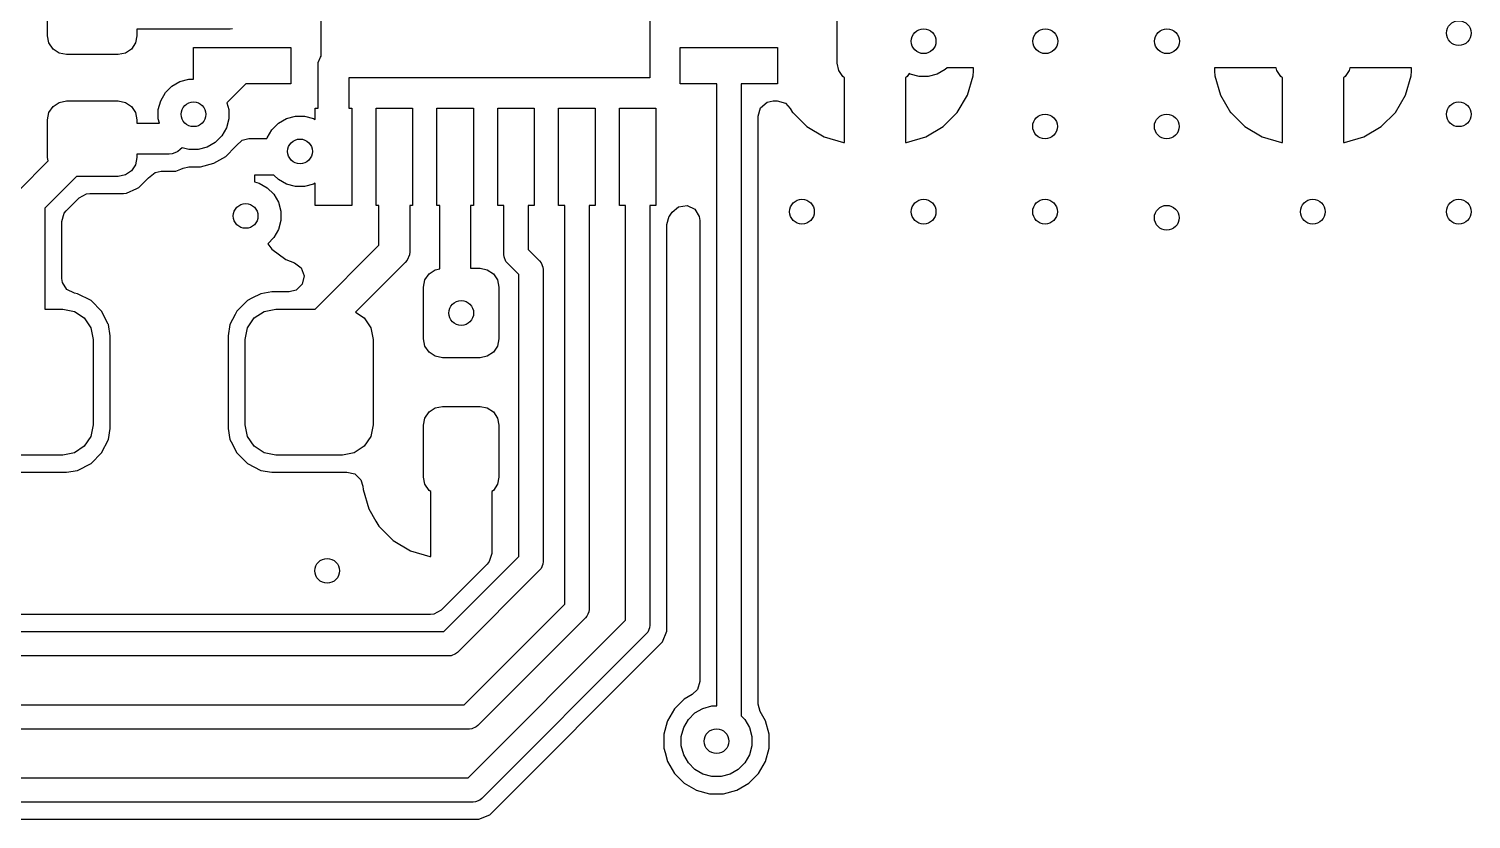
# Model space of a CAD drawing. Header units: inches. Extents: x 5.14 to 7.42, y -4.57 to -3.18.
# Drawn here: x 6.4148 to 6.8815, y -4.1666 to -3.911 of the extents above; entities that cross this region are included whole.
import ezdxf

# ---------------------------------------------------------------- set-up
doc = ezdxf.new("R2010")
doc.units = ezdxf.units.IN
doc.header["$MEASUREMENT"] = 0
doc.layers.add('F.Cu', color=13, linetype='CONTINUOUS', true_color=0xc83434)

msp = doc.modelspace()

# ---------------------------------------------------------------- linework, layer by layer
at = {"layer": 'F.Cu', "linetype": 'CONTINUOUS'}
for p, q in [((6.50945, -3.91985), (6.50945, -3.82053)), ((6.61575, -3.82053), (6.61575, -3.92683)), ((6.42087, -3.91325), (6.42087, -3.90104)), ((6.67638, -3.92211), (6.67638, -3.90537)), ((6.42133, -3.91558), (6.42087, -3.91325)), ((6.4498, -3.91325), (6.44934, -3.91558)), ((6.47992, -3.91108), (6.4498, -3.91108)), ((6.4498, -3.91108), (6.4498, -3.91325)), ((6.48069, -3.91101), (6.47992, -3.91108)), ((6.42265, -3.91756), (6.42133, -3.91558)), ((6.42463, -3.91889), (6.42265, -3.91756)), ((6.42697, -3.91935), (6.42463, -3.91889)), ((6.4437, -3.91935), (6.42697, -3.91935)), ((6.44604, -3.91889), (6.4437, -3.91935)), ((6.44802, -3.91756), (6.44604, -3.91889)), ((6.44934, -3.91558), (6.44802, -3.91756)), ((6.46811, -3.92724), (6.46811, -3.91699)), ((6.46811, -3.91699), (6.49961, -3.91699)), ((6.49961, -3.91699), (6.49961, -3.9288)), ((6.50923, -3.92012), (6.50945, -3.91985)), ((6.62559, -3.9288), (6.62559, -3.91699)), ((6.62559, -3.91699), (6.65709, -3.91699)), ((6.65709, -3.91699), (6.65709, -3.9288)), ((6.50839, -3.92289), (6.50848, -3.92192)), ((6.50839, -3.93667), (6.50839, -3.92289)), ((6.50848, -3.92192), (6.50923, -3.92012)), ((6.50923, -3.92012), (6.50923, -3.92012)), ((6.67684, -3.92444), (6.67638, -3.92211)), ((6.67817, -3.92642), (6.67684, -3.92444)), ((6.71133, -3.92414), (6.70873, -3.92564)), ((6.71189, -3.92358), (6.71133, -3.92414)), ((6.72047, -3.92358), (6.71189, -3.92358)), ((6.72047, -3.92471), (6.72047, -3.92358)), ((6.8184, -3.92358), (6.79843, -3.92358)), ((6.79843, -3.92358), (6.79843, -3.92471)), ((6.81858, -3.92444), (6.8184, -3.92358)), ((6.8199, -3.92642), (6.81858, -3.92444)), ((6.84206, -3.92444), (6.84073, -3.92642)), ((6.84223, -3.92358), (6.84206, -3.92444)), ((6.8622, -3.92358), (6.84223, -3.92358)), ((6.8622, -3.92471), (6.8622, -3.92358)), ((6.46111, -3.92952), (6.46371, -3.92802)), ((6.46371, -3.92802), (6.46661, -3.92724)), ((6.46661, -3.92724), (6.46811, -3.92724)), ((6.48502, -3.9288), (6.47891, -3.93491)), ((6.49961, -3.9288), (6.48502, -3.9288)), ((6.61575, -3.92683), (6.51839, -3.92683)), ((6.51839, -3.92683), (6.51839, -3.93667)), ((6.6374, -3.9288), (6.62559, -3.9288)), ((6.6374, -4.13), (6.6374, -3.9288)), ((6.65709, -3.9288), (6.64528, -3.9288)), ((6.64528, -3.9288), (6.64528, -4.13323)), ((6.67874, -3.92681), (6.67817, -3.92642)), ((6.67874, -3.9478), (6.67874, -3.92681)), ((6.699, -3.92642), (6.69843, -3.92681)), ((6.69843, -3.92681), (6.69843, -3.9478)), ((6.69963, -3.92547), (6.699, -3.92642)), ((6.69993, -3.92564), (6.69963, -3.92547)), ((6.70283, -3.92642), (6.69993, -3.92564)), ((6.70583, -3.92642), (6.70283, -3.92642)), ((6.70873, -3.92564), (6.70583, -3.92642)), ((6.71854, -3.93243), (6.72036, -3.92617)), ((6.72036, -3.92617), (6.72047, -3.92471)), ((6.72036, -3.92617), (6.72036, -3.92617)), ((6.72047, -3.92471), (6.72047, -3.92471)), ((6.72047, -3.92471), (6.72047, -3.92471)), ((6.79843, -3.92471), (6.79854, -3.92617)), ((6.79854, -3.92617), (6.79854, -3.92617)), ((6.79854, -3.92617), (6.80036, -3.93243)), ((6.82047, -3.92681), (6.8199, -3.92642)), ((6.82047, -3.9478), (6.82047, -3.92681)), ((6.84073, -3.92642), (6.84016, -3.92681)), ((6.84016, -3.92681), (6.84016, -3.9478)), ((6.86027, -3.93243), (6.86209, -3.92617)), ((6.86209, -3.92617), (6.8622, -3.92471)), ((6.86209, -3.92617), (6.86209, -3.92617)), ((6.8622, -3.92471), (6.8622, -3.92471)), ((6.8622, -3.92471), (6.8622, -3.92471)), ((6.45749, -3.93424), (6.45899, -3.93164)), ((6.45899, -3.93164), (6.46111, -3.92952)), ((6.71522, -3.93804), (6.71854, -3.93243)), ((6.71854, -3.93243), (6.71854, -3.93243)), ((6.80036, -3.93243), (6.80036, -3.93243)), ((6.80036, -3.93243), (6.80367, -3.93804)), ((6.85696, -3.93804), (6.86027, -3.93243)), ((6.86027, -3.93243), (6.86027, -3.93243)), ((6.42087, -3.94041), (6.42133, -3.93808)), ((6.42133, -3.93808), (6.42265, -3.9361)), ((6.42265, -3.9361), (6.42463, -3.93478)), ((6.42463, -3.93478), (6.42697, -3.93431)), ((6.42697, -3.93431), (6.4437, -3.93431)), ((6.4437, -3.93431), (6.44604, -3.93478)), ((6.44604, -3.93478), (6.44802, -3.9361)), ((6.44802, -3.9361), (6.44934, -3.93808)), ((6.44934, -3.93808), (6.4498, -3.94041)), ((6.45671, -3.93714), (6.45749, -3.93424)), ((6.45671, -3.94014), (6.45671, -3.93714)), ((6.47891, -3.93491), (6.47951, -3.93714)), ((6.47951, -3.93714), (6.47951, -3.94014)), ((6.50748, -3.94033), (6.50748, -3.93667)), ((6.50748, -3.93667), (6.50839, -3.93667)), ((6.51839, -3.93667), (6.51929, -3.93667)), ((6.51929, -3.93667), (6.51929, -3.96817)), ((6.52717, -3.96817), (6.52717, -3.93667)), ((6.52717, -3.93667), (6.53898, -3.93667)), ((6.53898, -3.93667), (6.53898, -3.96817)), ((6.54685, -3.96817), (6.54685, -3.93667)), ((6.54685, -3.93667), (6.55866, -3.93667)), ((6.55866, -3.93667), (6.55866, -3.96817)), ((6.56654, -3.96817), (6.56654, -3.93667)), ((6.56654, -3.93667), (6.57835, -3.93667)), ((6.57835, -3.93667), (6.57835, -3.96817)), ((6.58622, -3.96817), (6.58622, -3.93667)), ((6.58622, -3.93667), (6.59803, -3.93667)), ((6.59803, -3.93667), (6.59803, -3.96817)), ((6.60591, -3.96817), (6.60591, -3.93667)), ((6.60591, -3.93667), (6.61772, -3.93667)), ((6.61772, -3.93667), (6.61772, -3.96817)), ((6.6508, -3.9392), (6.65157, -3.93656)), ((6.65157, -3.93656), (6.65365, -3.93476)), ((6.65365, -3.93476), (6.65568, -3.93432)), ((6.65568, -3.93432), (6.65696, -3.93432)), ((6.65696, -3.93432), (6.6596, -3.93509)), ((6.6596, -3.93509), (6.66116, -3.93672)), ((6.66116, -3.93672), (6.66194, -3.93804)), ((6.66194, -3.93804), (6.66194, -3.93804)), ((6.66194, -3.93804), (6.66199, -3.93808)), ((6.66199, -3.93808), (6.66655, -3.94264)), ((6.71062, -3.94264), (6.71522, -3.93804)), ((6.71522, -3.93804), (6.71522, -3.93804)), ((6.80367, -3.93804), (6.80368, -3.93804)), ((6.80368, -3.93804), (6.80828, -3.94264)), ((6.85235, -3.94264), (6.85696, -3.93804)), ((6.85696, -3.93804), (6.85696, -3.93804)), ((6.42087, -3.95262), (6.42087, -3.94041)), ((6.4498, -3.94041), (6.4498, -3.94152)), ((6.4498, -3.94152), (6.45708, -3.94152)), ((6.45708, -3.94152), (6.45671, -3.94014)), ((6.47874, -3.94304), (6.47723, -3.94564)), ((6.47951, -3.94014), (6.47874, -3.94304)), ((6.49344, -3.94365), (6.49556, -3.94153)), ((6.49556, -3.94153), (6.49816, -3.94003)), ((6.49816, -3.94003), (6.50106, -3.93925)), ((6.50106, -3.93925), (6.50406, -3.93925)), ((6.50406, -3.93925), (6.50696, -3.94003)), ((6.50696, -3.94003), (6.50748, -3.94033)), ((6.6508, -4.12939), (6.6508, -3.9392)), ((6.66655, -3.94264), (6.66655, -3.94264)), ((6.66655, -3.94264), (6.67216, -3.94596)), ((6.70501, -3.94596), (6.71062, -3.94264)), ((6.71062, -3.94264), (6.71062, -3.94264)), ((6.80828, -3.94264), (6.80828, -3.94264)), ((6.80828, -3.94264), (6.81389, -3.94596)), ((6.84674, -3.94596), (6.85235, -3.94264)), ((6.85235, -3.94264), (6.85235, -3.94264)), ((6.47511, -3.94777), (6.47251, -3.94927)), ((6.47723, -3.94564), (6.47511, -3.94777)), ((6.48193, -3.94884), (6.4838, -3.94706)), ((6.4838, -3.94706), (6.48604, -3.94652)), ((6.48604, -3.94652), (6.49186, -3.94652)), ((6.49186, -3.94652), (6.49193, -3.94625)), ((6.49193, -3.94625), (6.49344, -3.94365)), ((6.67216, -3.94596), (6.67216, -3.94596)), ((6.67216, -3.94596), (6.67841, -3.94778)), ((6.67841, -3.94778), (6.67841, -3.94778)), ((6.67841, -3.94778), (6.67874, -3.9478)), ((6.67874, -3.9478), (6.67874, -3.9478)), ((6.69843, -3.9478), (6.69875, -3.94778)), ((6.69843, -3.9478), (6.69843, -3.9478)), ((6.69875, -3.94778), (6.70501, -3.94596)), ((6.69875, -3.94778), (6.69875, -3.94778)), ((6.70501, -3.94596), (6.70501, -3.94596)), ((6.81389, -3.94596), (6.81389, -3.94596)), ((6.81389, -3.94596), (6.82015, -3.94778)), ((6.82015, -3.94778), (6.82015, -3.94778)), ((6.82015, -3.94778), (6.82047, -3.9478)), ((6.82047, -3.9478), (6.82047, -3.9478)), ((6.84016, -3.9478), (6.84048, -3.94778)), ((6.84016, -3.9478), (6.84016, -3.9478)), ((6.84048, -3.94778), (6.84674, -3.94596)), ((6.84048, -3.94778), (6.84048, -3.94778)), ((6.84674, -3.94596), (6.84674, -3.94596)), ((6.42108, -3.9537), (6.42087, -3.95262)), ((6.4498, -3.95262), (6.44934, -3.95495)), ((6.46024, -3.95152), (6.4498, -3.95152)), ((6.4498, -3.95152), (6.4498, -3.95262)), ((6.46121, -3.95142), (6.46024, -3.95152)), ((6.46256, -3.95086), (6.46121, -3.95142)), ((6.46121, -3.95142), (6.46121, -3.95142)), ((6.46301, -3.95067), (6.46256, -3.95086)), ((6.46377, -3.95005), (6.46301, -3.95067)), ((6.46301, -3.95067), (6.46301, -3.95067)), ((6.46438, -3.94945), (6.46377, -3.95005)), ((6.46661, -3.95004), (6.46438, -3.94945)), ((6.46961, -3.95004), (6.46661, -3.95004)), ((6.47251, -3.94927), (6.46961, -3.95004)), ((6.47468, -3.9545), (6.47856, -3.95226)), ((6.47856, -3.95226), (6.48173, -3.94909)), ((6.48173, -3.94909), (6.48181, -3.94896)), ((6.48181, -3.94896), (6.4819, -3.94887)), ((6.4819, -3.94887), (6.48192, -3.94884)), ((6.48192, -3.94884), (6.48193, -3.94884)), ((6.41143, -3.96335), (6.42108, -3.9537)), ((6.44802, -3.95693), (6.44604, -3.95826)), ((6.44934, -3.95495), (6.44802, -3.95693)), ((6.45568, -3.95742), (6.45758, -3.95704)), ((6.45758, -3.95704), (6.46233, -3.95704)), ((6.46233, -3.95704), (6.46394, -3.95637)), ((6.46233, -3.95704), (6.46233, -3.95704)), ((6.46394, -3.95637), (6.46475, -3.95603)), ((6.46475, -3.95603), (6.46662, -3.95566)), ((6.46662, -3.95566), (6.47035, -3.95566)), ((6.47035, -3.95566), (6.47468, -3.9545)), ((6.47035, -3.95566), (6.47035, -3.95566)), ((6.4302, -3.95872), (6.41996, -3.96896)), ((6.4437, -3.95872), (6.4302, -3.95872)), ((6.44604, -3.95826), (6.4437, -3.95872)), ((6.45038, -3.96237), (6.45346, -3.9593)), ((6.45346, -3.9593), (6.45355, -3.95916)), ((6.45346, -3.9593), (6.45346, -3.9593)), ((6.45355, -3.95916), (6.45568, -3.95742)), ((6.49411, -3.95833), (6.4878, -3.95833)), ((6.4878, -3.95833), (6.4878, -3.96047)), ((6.4878, -3.96047), (6.48936, -3.96089)), ((6.48936, -3.96089), (6.49196, -3.96239)), ((6.49556, -3.95977), (6.49411, -3.95833)), ((6.49816, -3.96127), (6.49556, -3.95977)), ((6.50106, -3.96205), (6.49816, -3.96127)), ((6.50696, -3.96127), (6.50406, -3.96205)), ((6.50748, -3.96097), (6.50696, -3.96127)), ((6.50748, -3.96817), (6.50748, -3.96097)), ((6.42691, -3.96982), (6.43106, -3.96567)), ((6.43106, -3.96567), (6.43347, -3.96435)), ((6.43347, -3.96435), (6.43451, -3.96424)), ((6.43451, -3.96424), (6.44544, -3.96424)), ((6.44544, -3.96424), (6.44641, -3.96413)), ((6.44544, -3.96424), (6.44544, -3.96424)), ((6.44544, -3.96424), (6.44544, -3.96424)), ((6.44544, -3.96424), (6.44544, -3.96424)), ((6.44641, -3.96413), (6.44975, -3.96265)), ((6.44641, -3.96413), (6.44641, -3.96413)), ((6.44641, -3.96413), (6.44641, -3.96413)), ((6.44975, -3.96265), (6.45038, -3.96237)), ((6.45038, -3.96237), (6.45038, -3.96237)), ((6.45038, -3.96237), (6.45038, -3.96237)), ((6.49196, -3.96239), (6.49408, -3.96452)), ((6.49408, -3.96452), (6.49559, -3.96711)), ((6.50406, -3.96205), (6.50106, -3.96205)), ((6.41996, -3.96896), (6.41996, -4.00163)), ((6.42548, -3.97327), (6.42626, -3.97063)), ((6.42626, -3.97063), (6.42691, -3.96982)), ((6.49559, -3.96711), (6.49636, -3.97001)), ((6.49636, -3.97001), (6.49636, -3.97302)), ((6.51929, -3.96817), (6.50748, -3.96817)), ((6.52807, -3.96817), (6.52717, -3.96817)), ((6.52807, -3.98102), (6.52807, -3.96817)), ((6.53898, -3.96817), (6.53807, -3.96817)), ((6.53807, -3.96817), (6.53807, -3.98309)), ((6.54776, -3.96817), (6.54685, -3.96817)), ((6.54776, -3.98862), (6.54776, -3.96817)), ((6.55866, -3.96817), (6.55776, -3.96817)), ((6.55776, -3.96817), (6.55776, -3.98844)), ((6.5685, -3.96817), (6.56654, -3.96817)), ((6.5685, -3.98402), (6.5685, -3.96817)), ((6.57835, -3.96817), (6.57638, -3.96817)), ((6.57638, -3.96817), (6.57638, -3.98239)), ((6.58819, -3.96817), (6.58622, -3.96817)), ((6.58819, -4.09712), (6.58819, -3.96817)), ((6.59803, -3.96817), (6.59606, -3.96817)), ((6.59606, -3.96817), (6.59606, -4.09875)), ((6.60787, -3.96817), (6.60591, -3.96817)), ((6.60787, -4.10229), (6.60787, -3.96817)), ((6.61772, -3.96817), (6.61575, -3.96817)), ((6.61575, -3.96817), (6.61575, -4.10392)), ((6.62209, -3.97156), (6.62292, -3.97032)), ((6.62292, -3.97032), (6.62294, -3.97029)), ((6.62292, -3.97032), (6.62292, -3.97032)), ((6.62294, -3.97029), (6.62505, -3.96852)), ((6.62505, -3.96852), (6.62778, -3.96818)), ((6.62778, -3.96818), (6.63026, -3.96937)), ((6.63026, -3.96937), (6.63171, -3.97171)), ((6.42548, -3.9917), (6.42548, -3.97327)), ((6.49559, -3.97592), (6.49408, -3.97852)), ((6.49636, -3.97302), (6.49559, -3.97592)), ((6.62127, -3.97427), (6.62204, -3.97163)), ((6.62127, -4.10204), (6.62127, -3.97427)), ((6.62204, -3.97163), (6.62209, -3.97156)), ((6.63171, -3.97171), (6.63188, -3.973)), ((6.63188, -3.973), (6.63188, -4.12207)), ((6.49408, -3.97852), (6.49211, -3.98049)), ((6.49211, -3.98049), (6.49342, -3.98223)), ((6.49342, -3.98223), (6.49342, -3.98223)), ((6.49342, -3.98223), (6.49795, -3.98562)), ((6.50746, -4.00163), (6.52807, -3.98102)), ((6.53797, -3.98407), (6.53723, -3.98587)), ((6.53807, -3.98309), (6.53797, -3.98407)), ((6.53797, -3.98407), (6.53797, -3.98407)), ((6.56858, -3.98478), (6.5685, -3.98402)), ((6.56917, -3.9862), (6.56858, -3.98478)), ((6.57638, -3.98239), (6.58007, -3.98607)), ((6.49795, -3.98562), (6.49795, -3.98562)), ((6.49795, -3.98562), (6.50072, -3.98666)), ((6.50072, -3.98666), (6.50292, -3.98831)), ((6.50292, -3.98831), (6.50389, -3.99088)), ((6.53661, -3.98663), (6.52055, -4.00268)), ((6.53723, -3.98587), (6.53661, -3.98663)), ((6.54431, -3.99023), (6.54629, -3.98891)), ((6.54629, -3.98891), (6.54776, -3.98862)), ((6.55776, -3.98844), (6.56083, -3.98844)), ((6.56083, -3.98844), (6.56316, -3.98891)), ((6.56316, -3.98891), (6.56514, -3.99023)), ((6.56966, -3.9868), (6.56917, -3.9862)), ((6.57335, -3.99049), (6.56966, -3.9868)), ((6.58007, -3.98607), (6.58056, -3.98667)), ((6.58056, -3.98667), (6.58115, -3.98809)), ((6.58115, -3.98809), (6.58122, -3.98886)), ((6.58122, -3.98886), (6.58122, -4.08333)), ((6.42566, -3.99301), (6.42548, -3.9917)), ((6.42711, -3.99535), (6.42566, -3.99301)), ((6.5033, -3.99357), (6.50136, -3.99552)), ((6.50389, -3.99088), (6.5033, -3.99357)), ((6.54252, -3.99455), (6.54298, -3.99221)), ((6.54252, -4.01128), (6.54252, -3.99455)), ((6.54298, -3.99221), (6.54431, -3.99023)), ((6.56514, -3.99023), (6.56646, -3.99221)), ((6.56646, -3.99221), (6.56693, -3.99455)), ((6.56693, -3.99455), (6.56693, -4.01128)), ((6.57335, -4.0817), (6.57335, -3.99049)), ((6.4296, -3.99653), (6.42711, -3.99535)), ((6.43059, -3.99668), (6.4296, -3.99653)), ((6.43493, -3.99889), (6.43059, -3.99668)), ((6.43059, -3.99668), (6.43059, -3.99668)), ((6.43059, -3.99668), (6.43059, -3.99668)), ((6.43837, -4.00233), (6.43493, -3.99889)), ((6.43493, -3.99889), (6.43493, -3.99889)), ((6.43493, -3.99889), (6.43493, -3.99889)), ((6.48554, -3.99889), (6.4821, -4.00233)), ((6.48699, -3.99816), (6.48554, -3.99889)), ((6.48554, -3.99889), (6.48554, -3.99889)), ((6.48554, -3.99889), (6.48554, -3.99889)), ((6.48988, -3.99668), (6.48699, -3.99816)), ((6.49348, -3.99611), (6.48988, -3.99668)), ((6.48988, -3.99668), (6.48988, -3.99668)), ((6.49902, -3.99611), (6.49348, -3.99611)), ((6.50136, -3.99552), (6.49902, -3.99611)), ((6.41996, -4.00163), (6.42579, -4.00163)), ((6.42579, -4.00163), (6.42955, -4.00238)), ((6.42955, -4.00238), (6.43275, -4.00452)), ((6.44051, -4.00653), (6.43837, -4.00233)), ((6.43837, -4.00233), (6.43837, -4.00233)), ((6.43837, -4.00233), (6.43837, -4.00233)), ((6.48154, -4.00344), (6.47989, -4.00667)), ((6.4821, -4.00233), (6.48154, -4.00344)), ((6.4821, -4.00233), (6.4821, -4.00233)), ((6.4821, -4.00233), (6.4821, -4.00233)), ((6.48773, -4.00452), (6.49092, -4.00238)), ((6.49092, -4.00238), (6.49469, -4.00163)), ((6.49469, -4.00163), (6.50746, -4.00163)), ((6.52055, -4.00268), (6.5233, -4.00452)), ((6.43275, -4.00452), (6.43488, -4.00771)), ((6.43488, -4.00771), (6.43563, -4.01148)), ((6.44058, -4.00667), (6.44051, -4.00653)), ((6.44115, -4.01027), (6.44058, -4.00667)), ((6.44058, -4.00667), (6.44058, -4.00667)), ((6.47989, -4.00667), (6.47932, -4.01027)), ((6.47989, -4.00667), (6.47989, -4.00667)), ((6.48484, -4.01148), (6.48559, -4.00771)), ((6.48559, -4.00771), (6.48773, -4.00452)), ((6.5233, -4.00452), (6.52543, -4.00771)), ((6.52543, -4.00771), (6.52618, -4.01148)), ((6.43563, -4.01148), (6.43563, -4.03904)), ((6.44115, -4.04024), (6.44115, -4.01027)), ((6.47932, -4.01027), (6.47932, -4.04024)), ((6.48484, -4.03904), (6.48484, -4.01148)), ((6.52618, -4.01148), (6.52618, -4.03904)), ((6.54298, -4.01361), (6.54252, -4.01128)), ((6.56693, -4.01128), (6.56646, -4.01361)), ((6.54431, -4.01559), (6.54298, -4.01361)), ((6.54629, -4.01692), (6.54431, -4.01559)), ((6.54862, -4.01738), (6.54629, -4.01692)), ((6.56083, -4.01738), (6.54862, -4.01738)), ((6.56316, -4.01692), (6.56083, -4.01738)), ((6.56514, -4.01559), (6.56316, -4.01692)), ((6.56646, -4.01361), (6.56514, -4.01559)), ((6.54298, -4.0369), (6.54431, -4.03492)), ((6.54431, -4.03492), (6.54629, -4.03359)), ((6.54629, -4.03359), (6.54862, -4.03313)), ((6.54862, -4.03313), (6.56083, -4.03313)), ((6.56083, -4.03313), (6.56316, -4.03359)), ((6.56316, -4.03359), (6.56514, -4.03492)), ((6.56514, -4.03492), (6.56646, -4.0369)), ((6.43563, -4.03904), (6.43488, -4.0428)), ((6.44058, -4.04384), (6.44115, -4.04024)), ((6.47932, -4.04024), (6.47932, -4.04024)), ((6.47932, -4.04024), (6.47989, -4.04384)), ((6.48559, -4.0428), (6.48484, -4.03904)), ((6.52618, -4.03904), (6.52543, -4.0428)), ((6.54252, -4.03923), (6.54298, -4.0369)), ((6.54252, -4.05596), (6.54252, -4.03923)), ((6.56646, -4.0369), (6.56693, -4.03923)), ((6.56693, -4.03923), (6.56693, -4.05596)), ((6.43488, -4.0428), (6.43275, -4.046)), ((6.43837, -4.04818), (6.44058, -4.04384)), ((6.44058, -4.04384), (6.44058, -4.04384)), ((6.44058, -4.04384), (6.44058, -4.04384)), ((6.44058, -4.04384), (6.44058, -4.04384)), ((6.47989, -4.04384), (6.47989, -4.04384)), ((6.47989, -4.04384), (6.48027, -4.04457)), ((6.48027, -4.04457), (6.4821, -4.04818)), ((6.48773, -4.046), (6.48559, -4.0428)), ((6.52543, -4.0428), (6.5233, -4.046)), ((6.42579, -4.04888), (6.40413, -4.04888)), ((6.42955, -4.04813), (6.42579, -4.04888)), ((6.43275, -4.046), (6.42955, -4.04813)), ((6.43493, -4.05162), (6.43837, -4.04818)), ((6.4821, -4.04818), (6.4821, -4.04818)), ((6.4821, -4.04818), (6.4821, -4.04818)), ((6.4821, -4.04818), (6.48554, -4.05162)), ((6.49092, -4.04813), (6.48773, -4.046)), ((6.49469, -4.04888), (6.49092, -4.04813)), ((6.51634, -4.04888), (6.49469, -4.04888)), ((6.52011, -4.04813), (6.51634, -4.04888)), ((6.5233, -4.046), (6.52011, -4.04813)), ((6.40293, -4.0544), (6.427, -4.0544)), ((6.427, -4.0544), (6.43059, -4.05383)), ((6.43059, -4.05383), (6.43493, -4.05162)), ((6.43059, -4.05383), (6.43059, -4.05383)), ((6.43059, -4.05383), (6.43059, -4.05383)), ((6.43059, -4.05383), (6.43059, -4.05383)), ((6.48554, -4.05162), (6.48554, -4.05162)), ((6.48554, -4.05162), (6.48554, -4.05162)), ((6.48554, -4.05162), (6.48988, -4.05383)), ((6.48988, -4.05383), (6.48988, -4.05383)), ((6.48988, -4.05383), (6.48988, -4.05383)), ((6.48988, -4.05383), (6.49348, -4.0544)), ((6.49348, -4.0544), (6.49348, -4.0544)), ((6.49348, -4.0544), (6.51755, -4.0544)), ((6.51755, -4.0544), (6.51761, -4.05439)), ((6.51755, -4.0544), (6.51755, -4.0544)), ((6.51755, -4.0544), (6.51755, -4.0544)), ((6.51761, -4.05439), (6.51763, -4.0544)), ((6.51763, -4.0544), (6.51774, -4.0544)), ((6.51774, -4.0544), (6.51774, -4.05442)), ((6.51774, -4.05442), (6.5203, -4.05496)), ((6.5203, -4.05496), (6.52226, -4.05689)), ((6.52226, -4.05689), (6.52286, -4.05888)), ((6.52286, -4.05888), (6.52295, -4.06003)), ((6.54298, -4.0583), (6.54252, -4.05596)), ((6.54431, -4.06028), (6.54298, -4.0583)), ((6.56646, -4.0583), (6.56514, -4.06028)), ((6.56693, -4.05596), (6.56646, -4.0583)), ((6.52295, -4.06003), (6.52295, -4.06003)), ((6.52295, -4.06003), (6.52477, -4.06629)), ((6.54488, -4.06066), (6.54431, -4.06028)), ((6.54488, -4.08166), (6.54488, -4.06066)), ((6.56514, -4.06028), (6.56457, -4.06066)), ((6.56457, -4.06066), (6.56457, -4.07729)), ((6.52477, -4.06629), (6.52477, -4.06629)), ((6.52477, -4.06629), (6.52709, -4.07021)), ((6.52709, -4.07021), (6.52808, -4.0719)), ((6.52808, -4.0719), (6.52808, -4.0719)), ((6.52808, -4.0719), (6.53269, -4.0765)), ((6.53269, -4.0765), (6.53269, -4.0765)), ((6.53269, -4.0765), (6.5383, -4.07982)), ((6.56457, -4.07729), (6.56457, -4.08065)), ((6.5383, -4.07982), (6.5383, -4.07982)), ((6.5383, -4.07982), (6.54456, -4.08164)), ((6.54456, -4.08164), (6.54456, -4.08164)), ((6.54456, -4.08164), (6.54488, -4.08166)), ((6.54488, -4.08166), (6.54488, -4.08166)), ((6.54908, -4.10596), (6.57335, -4.0817)), ((6.56379, -4.08329), (6.56314, -4.0841)), ((6.56457, -4.08065), (6.56379, -4.08329)), ((6.56314, -4.0841), (6.54822, -4.09901)), ((6.58007, -4.08611), (6.55349, -4.11269)), ((6.58056, -4.08551), (6.58007, -4.08611)), ((6.58115, -4.08409), (6.58056, -4.08551)), ((6.58122, -4.08333), (6.58115, -4.08409)), ((6.55572, -4.12959), (6.58819, -4.09712)), ((6.54477, -4.10044), (6.31591, -4.10044)), ((6.54581, -4.10033), (6.54477, -4.10044)), ((6.54822, -4.09901), (6.54581, -4.10033)), ((6.59491, -4.10153), (6.56014, -4.13631)), ((6.5954, -4.10094), (6.59491, -4.10153)), ((6.59564, -4.10035), (6.5954, -4.10094)), ((6.59599, -4.09952), (6.59564, -4.10035)), ((6.59606, -4.09875), (6.59599, -4.09952)), ((6.27045, -4.10596), (6.54908, -4.10596)), ((6.55695, -4.15321), (6.60787, -4.10229)), ((6.61508, -4.1061), (6.6146, -4.1067)), ((6.61567, -4.10469), (6.61508, -4.1061)), ((6.61575, -4.10392), (6.61567, -4.10469)), ((6.61983, -4.10927), (6.62127, -4.1058)), ((6.62127, -4.1058), (6.62127, -4.10204)), ((6.6146, -4.1067), (6.56137, -4.15993)), ((6.56394, -4.16516), (6.61983, -4.10927)), ((6.55071, -4.11384), (6.26882, -4.11384)), ((6.55148, -4.11376), (6.55071, -4.11384)), ((6.5529, -4.11318), (6.55148, -4.11376)), ((6.55349, -4.11269), (6.5529, -4.11318)), ((6.63111, -4.12471), (6.62944, -4.1263)), ((6.63188, -4.12207), (6.63111, -4.12471)), ((6.26907, -4.12959), (6.55572, -4.12959)), ((6.62687, -4.12778), (6.6237, -4.13095)), ((6.62944, -4.1263), (6.62687, -4.12778)), ((6.62687, -4.12778), (6.62687, -4.12778)), ((6.65145, -4.13183), (6.6508, -4.12939)), ((6.6237, -4.13095), (6.62146, -4.13483)), ((6.6237, -4.13095), (6.6237, -4.13095)), ((6.6267, -4.137), (6.6282, -4.1344)), ((6.6282, -4.1344), (6.63032, -4.13227)), ((6.63032, -4.13227), (6.63292, -4.13077)), ((6.63292, -4.13077), (6.63582, -4.13)), ((6.63582, -4.13), (6.6374, -4.13)), ((6.64528, -4.13323), (6.64645, -4.1344)), ((6.64645, -4.1344), (6.64795, -4.137)), ((6.65318, -4.13483), (6.65145, -4.13183)), ((6.55735, -4.13746), (6.26744, -4.13746)), ((6.55812, -4.13739), (6.55735, -4.13746)), ((6.55954, -4.1368), (6.55812, -4.13739)), ((6.56014, -4.13631), (6.55954, -4.1368)), ((6.62138, -4.13514), (6.6203, -4.13916)), ((6.6203, -4.13916), (6.6203, -4.14364)), ((6.62146, -4.13483), (6.62138, -4.13514)), ((6.62146, -4.13483), (6.62146, -4.13483)), ((6.62592, -4.1399), (6.6267, -4.137)), ((6.64795, -4.137), (6.64872, -4.1399)), ((6.65434, -4.13916), (6.65318, -4.13483)), ((6.65434, -4.14364), (6.65434, -4.13916)), ((6.6203, -4.14364), (6.62067, -4.145)), ((6.62592, -4.1429), (6.62592, -4.1399)), ((6.6267, -4.1458), (6.62592, -4.1429)), ((6.64872, -4.1429), (6.64795, -4.1458)), ((6.64872, -4.1399), (6.64872, -4.1429)), ((6.65318, -4.14797), (6.65434, -4.14364)), ((6.62067, -4.145), (6.62146, -4.14797)), ((6.62146, -4.14797), (6.62146, -4.14797)), ((6.62146, -4.14797), (6.6237, -4.15185)), ((6.6282, -4.1484), (6.6267, -4.1458)), ((6.63032, -4.15052), (6.6282, -4.1484)), ((6.64645, -4.1484), (6.64432, -4.15052)), ((6.64795, -4.1458), (6.64645, -4.1484)), ((6.65094, -4.15185), (6.65318, -4.14797)), ((6.25116, -4.15321), (6.55695, -4.15321)), ((6.6237, -4.15185), (6.6237, -4.15185)), ((6.6237, -4.15185), (6.6237, -4.15185)), ((6.6237, -4.15185), (6.62687, -4.15502)), ((6.63292, -4.15202), (6.63032, -4.15052)), ((6.63582, -4.1528), (6.63292, -4.15202)), ((6.63882, -4.1528), (6.63582, -4.1528)), ((6.64172, -4.15202), (6.63882, -4.1528)), ((6.64432, -4.15052), (6.64172, -4.15202)), ((6.64777, -4.15502), (6.65094, -4.15185)), ((6.62687, -4.15502), (6.62687, -4.15502)), ((6.62687, -4.15502), (6.62687, -4.15502)), ((6.62687, -4.15502), (6.63059, -4.15716)), ((6.63059, -4.15716), (6.63075, -4.15726)), ((6.63075, -4.15726), (6.63508, -4.15842)), ((6.63956, -4.15842), (6.64389, -4.15726)), ((6.64389, -4.15726), (6.64777, -4.15502)), ((6.55858, -4.16108), (6.24953, -4.16108)), ((6.55935, -4.16101), (6.55858, -4.16108)), ((6.56077, -4.16042), (6.55935, -4.16101)), ((6.56137, -4.15993), (6.56077, -4.16042)), ((6.63508, -4.15842), (6.63508, -4.15842)), ((6.63508, -4.15842), (6.63956, -4.15842)), ((6.63956, -4.15842), (6.63956, -4.15842)), ((6.24765, -4.1666), (6.56046, -4.1666)), ((6.56046, -4.1666), (6.56394, -4.16516)), ((6.56046, -4.1666), (6.56046, -4.1666))]:
    msp.add_line(p, q, dxfattribs=at)
at = {"layer": 'F.Cu'}
for centre in [(6.87748, -3.91238), (6.70433, -3.91502), (6.7437, -3.91502), (6.78307, -3.91502), (6.46811, -3.93864), (6.74362, -3.94258), (6.78299, -3.94258), (6.87748, -3.93864), (6.50256, -3.95065), (6.66496, -3.97014), (6.70433, -3.97014), (6.74362, -3.97014), (6.83024, -3.97014), (6.87748, -3.97014), (6.48496, -3.97152), (6.78299, -3.97211), (6.55472, -4.00291), (6.51134, -4.08628), (6.63732, -4.1414)]:
    msp.add_circle(centre, 0.004, dxfattribs=at)

doc.saveas('drawing.dxf')
